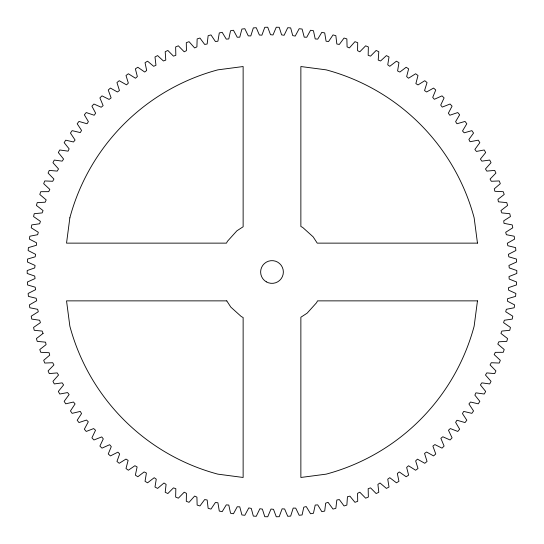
<?xml version="1.0" encoding="UTF-8"?>
<svg xmlns="http://www.w3.org/2000/svg" width="544" height="544" viewBox="0 0 544 544"><rect width="100%" height="100%" fill="white"/><g stroke="black" fill="none" stroke-linecap="round" stroke-linejoin="round"><path stroke-width="0.82" d="M43.064 333.431L36.414 338.558L37.23 341.38L45.587 342.169L46.07 344.644L39.794 349.527L40.739 352.308L49.13 352.702L49.722 355.15L43.683 360.325L44.758 363.059L52.707 362.719L53.938 364.922L48.076 370.926L49.28 373.606L57.195 372.898L58.534 375.04L52.958 381.317L54.284 383.935L62.166 382.86L63.594 384.928L58.324 391.462L59.772 394.019L67.592 392.571L69.122 394.577L64.158 401.35L65.722 403.832L73.467 402.023L75.086 403.947L70.448 410.944L72.128 413.352L80.294 411.407L81.546 413.596L77.18 420.24L78.975 422.566L86.516 420.043L88.312 421.811L84.347 429.209L86.244 431.446L93.656 428.57L95.533 430.256L91.922 437.832L93.922 439.98L101.735 436.907L103.285 438.899L99.892 446.094L101.993 448.14L109.65 444.706L111.289 446.624L108.242 453.968L110.432 455.92L117.926 452.132L119.653 453.968L116.946 461.441L119.231 463.291L125.977 459.082L128.132 460.38L125.997 468.5L128.37 470.24L134.905 465.718L137.122 466.922L135.368 475.13L137.816 476.755L144.14 471.934L146.411 473.028L145.044 481.311L147.56 482.82L154.217 477.7L156.25 479.182L154.992 487.03L157.583 488.417L163.989 482.99L166.09 484.378L165.199 492.279L167.851 493.544L173.434 487.886L175.834 488.648L175.644 497.046L178.35 498.182L184.219 492.184L186.442 493.36L186.293 501.31L189.054 502.323L194.636 496.053L196.914 497.128L197.139 505.077L199.94 505.961L204.673 499.569L207.162 499.99L208.148 508.327L210.984 509.082L215.417 502.479L217.92 502.778L219.293 511.061L222.163 511.68L226.277 504.873L228.793 505.063L230.554 513.271L233.451 513.754L237.245 506.763L239.768 506.831L241.91 514.95L244.827 515.29L248.798 507.899L251.267 508.416L253.334 516.093L256.258 516.297L259.882 508.722L262.371 509.123L264.792 516.698L267.73 516.766L270.994 509.034L273.496 509.313L276.27 516.766L279.208 516.698L282.105 508.817L284.621 508.987L287.742 516.297L290.666 516.093L293.196 508.082L295.712 508.13L299.173 515.29L302.09 514.95L303.79 507.185L306.231 506.552L310.549 513.754L313.446 513.271L315.207 505.063L317.723 504.873L321.837 511.68L324.707 511.061L325.672 503.173L328.046 502.316L333.016 509.082L335.852 508.327L336.838 499.99L339.327 499.569L344.06 505.961L346.861 505.077L347.46 496.706L349.921 496.162L354.946 502.323L357.707 501.31L357.558 493.36L359.781 492.184L365.65 498.182L368.356 497.046L368.166 488.648L370.566 487.886L376.149 493.544L378.801 492.279L377.91 484.378L380.011 482.99L386.417 488.417L389.008 487.03L387.75 479.182L389.783 477.7L396.44 482.82L398.956 481.311L397.331 473.525L399.296 471.954L406.184 476.755L408.632 475.13L406.64 467.432L408.53 465.766L415.63 470.24L418.003 468.5L415.65 460.904L417.459 459.15L424.769 463.291L427.054 461.441L424.538 453.431L426.632 452.03L433.568 455.92L435.758 453.968L432.874 446.087L434.901 444.584L442.007 448.14L444.108 446.094L440.858 438.355L442.809 436.757L450.078 439.98L452.078 437.832L448.467 430.256L450.344 428.57L457.756 431.446L459.653 429.209L455.607 422.368L456.96 420.24L465.025 422.566L466.82 420.24L462.454 413.596L463.706 411.407L471.872 413.352L473.552 410.944L468.914 403.947L470.533 402.023L478.278 403.832L479.842 401.35L474.871 395.141L475.918 392.843L484.228 394.019L485.676 391.462L480.406 384.928L481.834 382.86L489.716 383.935L491.042 381.317L485.466 375.04L486.805 372.898L494.72 373.606L495.924 370.926L490.062 364.922L491.293 362.719L499.242 363.059L500.317 360.325L494.176 354.593L495.305 352.342L503.261 352.308L504.206 349.527L497.808 344.094L498.828 341.788L506.77 341.38L507.586 338.558L500.936 333.431L501.847 331.078L509.762 330.296L510.442 327.44L503.567 322.633L504.37 320.239L512.23 319.09L512.781 316.2L505.682 311.719L506.369 309.298L514.175 307.775L514.59 304.871L507.511 301.24L507.525 298.724L515.59 296.385L515.862 293.461L508.626 290.17L508.518 287.654L516.46 284.94L516.603 282.01L509.218 279.058L508.994 276.549L516.8 273.469L516.8 270.531L509.286 267.934L508.946 265.438L516.603 261.99L516.46 259.06L508.837 256.816L508.375 254.334L515.862 250.539L515.59 247.615L507.865 245.732L507.287 243.277L514.59 239.129L514.175 236.225L506.369 234.702L505.682 232.281L512.781 227.8L512.23 224.91L503.989 223.339L503.737 220.83L510.442 216.56L509.762 213.704L501.847 212.922L500.936 210.569L507.586 205.442L506.77 202.62L498.413 201.831L497.93 199.356L504.206 194.473L503.261 191.692L494.87 191.298L494.278 188.85L500.317 183.675L499.242 180.941L491.293 181.281L490.062 179.078L495.924 173.074L494.72 170.394L486.805 171.102L485.466 168.96L491.042 162.683L489.716 160.065L481.834 161.14L480.406 159.072L485.676 152.538L484.228 149.981L476.408 151.429L474.878 149.423L479.842 142.65L478.278 140.168L470.03 141.732L468.88 139.488L473.552 133.056L471.872 130.648L464.222 132.818L462.509 130.968L466.82 123.76L465.025 121.434L456.96 123.76L455.607 121.632L459.653 114.791L457.756 112.554L449.806 115.253L448.358 113.193L452.078 106.168L450.078 104.02L442.265 107.093L440.715 105.101L444.108 97.906L442.007 95.86L434.35 99.294L432.711 97.376L435.758 90.032L433.568 88.08L426.632 91.97L424.538 90.569L427.054 82.559L424.769 80.709L418.023 84.918L415.868 83.62L418.003 75.5L415.63 73.76L408.53 78.234L406.64 76.568L408.632 68.87L406.184 67.245L399.86 72.066L397.589 70.972L398.956 62.689L396.44 61.18L389.783 66.3L387.75 64.818L389.008 56.97L386.417 55.583L380.576 60.976L378.216 60.098L378.801 51.721L376.149 50.456L370.566 56.114L368.166 55.352L368.356 46.954L365.65 45.818L359.781 51.816L357.558 50.64L357.707 42.69L354.946 41.677L349.364 47.947L347.086 46.872L346.861 38.923L344.06 38.039L339.327 44.431L336.838 44.01L335.852 35.673L333.016 34.918L328.583 41.521L326.08 41.222L324.707 32.939L321.837 32.32L317.723 39.127L315.207 38.937L313.446 30.729L310.549 30.246L306.755 37.237L304.232 37.169L302.09 29.05L299.173 28.71L295.202 36.101L292.733 35.584L290.666 27.907L287.742 27.703L284.118 35.278L281.629 34.877L279.208 27.302L276.27 27.234L273.006 34.966L270.504 34.687L267.73 27.234L264.792 27.302L261.895 35.183L259.379 35.013L256.258 27.703L253.334 27.907L250.804 35.918L248.288 35.87L244.827 28.71L241.91 29.05L239.768 37.169L237.245 37.237L233.451 30.246L230.554 30.729L228.793 38.937L226.277 39.127L222.163 32.32L219.293 32.939L217.92 41.222L215.417 41.521L210.984 34.918L208.148 35.673L207.162 44.01L204.673 44.431L199.94 38.039L197.139 38.923L196.914 46.872L194.636 47.947L189.054 41.677L186.293 42.69L186.442 50.64L184.219 51.816L178.35 45.818L175.644 46.954L175.834 55.352L173.434 56.114L167.851 50.456L165.199 51.721L165.784 60.098L163.424 60.976L157.583 55.583L154.992 56.97L155.972 65.307L153.653 66.293L147.56 61.18L145.044 62.689L146.669 70.475L144.704 72.046L137.816 67.245L135.368 68.87L137.36 76.568L135.47 78.234L128.37 73.76L125.997 75.5L128.35 83.096L126.541 84.85L119.231 80.709L116.946 82.559L119.462 90.569L117.368 91.97L110.432 88.08L108.242 90.032L111.126 97.913L109.099 99.416L101.993 95.86L99.892 97.906L103.142 105.645L101.191 107.243L93.922 104.02L91.922 106.168L95.642 113.193L94.194 115.253L86.244 112.554L84.347 114.791L88.393 121.632L87.04 123.76L78.975 121.434L77.18 123.76L81.546 130.404L80.294 132.593L72.128 130.648L70.448 133.056L75.086 140.053L73.467 141.977L65.722 140.168L64.158 142.65L69.129 148.859L68.082 151.157L59.772 149.981L58.324 152.538L63.594 159.072L62.166 161.14L54.284 160.065L52.958 162.683L58.534 168.96L57.195 171.102L49.28 170.394L48.076 173.074L53.938 179.078L52.707 181.281L44.758 180.941L43.683 183.675L49.824 189.407L48.695 191.658L40.739 191.692L39.794 194.473L46.192 199.906L45.172 202.212L37.23 202.62L36.414 205.442L43.064 210.569L42.153 212.922L34.238 213.704L33.558 216.56L40.433 221.367L39.63 223.761L31.77 224.91L31.219 227.8L38.318 232.281L37.631 234.702L29.825 236.225L29.41 239.129L36.489 242.76L36.475 245.276L28.41 247.615L28.138 250.539L35.625 254.334L35.163 256.816L27.54 259.06L27.397 261.99L35.054 265.438L34.714 267.934L27.2 270.531L27.2 273.469L34.714 276.066L35.054 278.562L27.397 282.01L27.54 284.94L35.163 287.184L35.625 289.666L28.138 293.461L28.41 296.385L36.135 298.268L36.713 300.723L29.41 304.871L29.825 307.775L37.631 309.298L38.318 311.719L31.219 316.2L31.77 319.09L39.63 320.239L40.433 322.633L33.558 327.44L34.238 330.296L42.153 331.078L43.064 333.431M69.856 217.838L66.531 243.134L226.488 243.134L227.419 241.312L236.885 230.819L243.134 226.766L243.134 66.531L217.838 69.856A209.27 209.27 0 0 0 69.856 217.838M477.469 300.866L474.144 326.162A209.27 209.27 0 0 1 326.162 474.144L300.866 477.469L300.866 317.234L307.115 313.181L316.581 302.688L317.512 300.866L477.469 300.866M477.469 243.134L317.234 243.134L313.181 236.885L302.688 227.419L300.866 226.488L300.866 66.531L326.162 69.856A209.27 209.27 0 0 1 474.144 217.838L477.469 243.134M226.766 300.866L66.531 300.866L69.856 326.162A209.27 209.27 0 0 0 217.838 474.144L243.134 477.469L243.134 317.512L241.312 316.581L230.819 307.115L226.766 300.866M266.315 281.84A11.363 11.363 0 0 0 283.363 272A11.363 11.363 0 0 0 266.315 262.16A11.363 11.363 0 0 0 266.315 281.84"/></g></svg>
